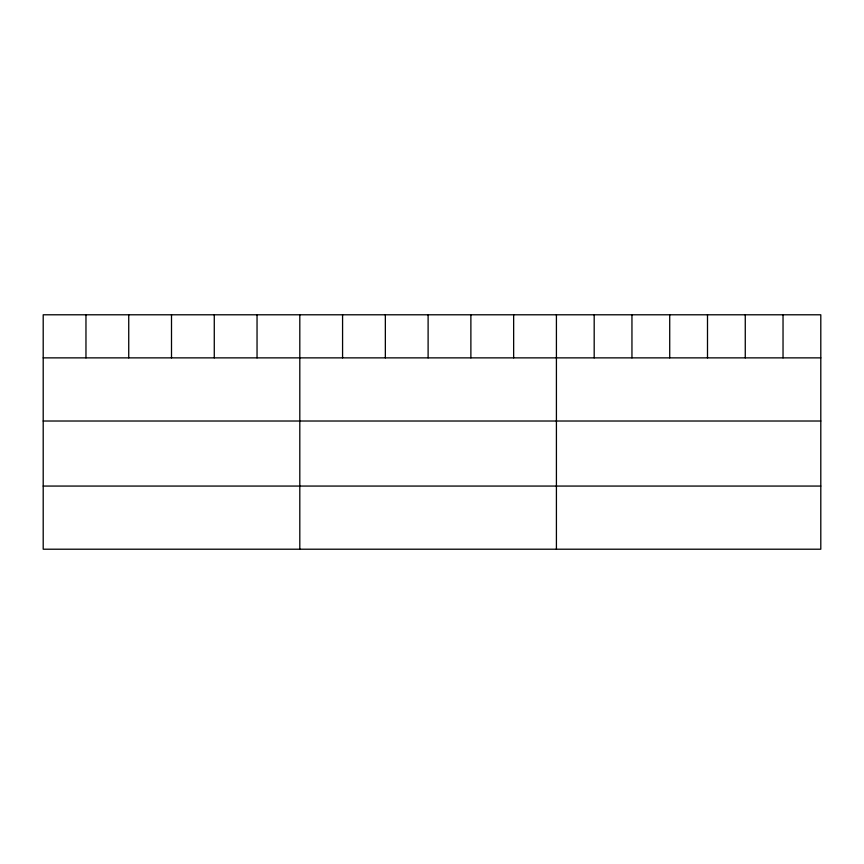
<?xml version="1.0" encoding="UTF-8"?>
<svg xmlns="http://www.w3.org/2000/svg" width="864" height="864" viewBox="0 0 864 864"><rect width="100%" height="100%" fill="white"/><g stroke="black" fill="none" stroke-linecap="round" stroke-linejoin="round"><path stroke-width="1.3" d="M820.8 357.869L820.8 549.212L43.2 549.212L43.2 314.788L820.8 314.788L820.8 357.869L43.2 357.869M43.2 421.016L820.8 421.016M43.2 486.065L820.8 486.065M783.032 314.788L783.032 357.869M745.265 314.788L745.265 357.869M707.497 314.788L707.497 357.869M669.719 314.788L669.719 357.869M631.951 314.788L631.951 357.869M594.184 314.788L594.184 357.869M556.416 314.788L556.416 549.212M513.648 314.788L513.648 357.869M470.88 314.788L470.88 357.869M428.112 314.788L428.112 357.869M385.344 314.788L385.344 357.869M342.576 314.788L342.576 357.869M299.808 314.788L299.808 549.212M257.04 314.788L257.04 357.869M214.272 314.788L214.272 357.869M171.504 314.788L171.504 357.869M128.736 314.788L128.736 357.869M85.968 314.788L85.968 357.869"/></g></svg>
